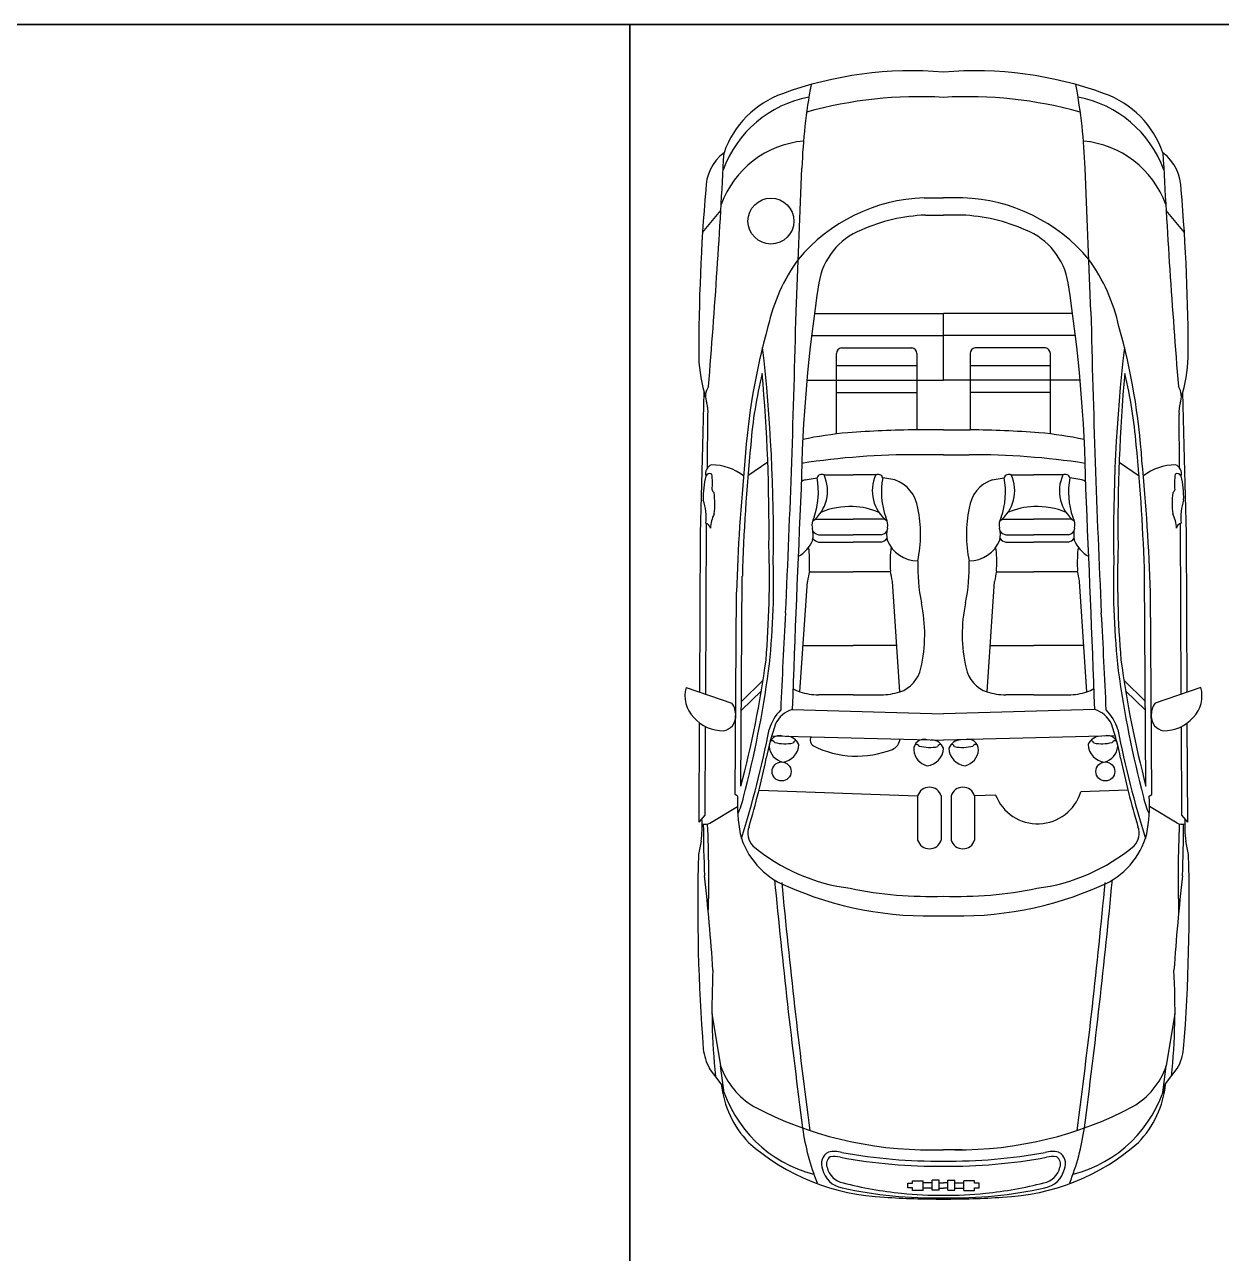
# Model space of a CAD drawing. Header units: inches. Extents: x 478327 to 492265, y -26791 to -22136.
# Drawn here: x 481462.4 to 481646.4, y -22392 to -22203.1 of the extents above; entities that cross this region are included whole.
import ezdxf

# ---------------------------------------------------------------- set-up
doc = ezdxf.new("R2010")
doc.units = ezdxf.units.IN
doc.header["$MEASUREMENT"] = 0
doc.layers.add('ceco.net 92', color=9, linetype='Continuous')
doc.layers.add('Parking', color=7, linetype='Continuous')

msp = doc.modelspace()

# ---------------------------------------------------------------- linework, layer by layer
at = {"layer": 'ceco.net 92', "linetype": 'ByBlock', "ltscale": 0.4}
for p, q in [((481581, -22247.23), (481581.905, -22225.153)), ((481626.325, -22247.23), (481625.42, -22225.153)), ((481600.676, -22229.725), (481603.663, -22229.725)), ((481606.649, -22229.725), (481603.663, -22229.725)), ((481566.631, -22235.041), (481569.441, -22231.661)), ((481600.889, -22232.387), (481603.663, -22232.387)), ((481606.436, -22232.387), (481603.663, -22232.387)), ((481640.694, -22235.041), (481637.885, -22231.661)), ((481583.82, -22247.506), (481603.663, -22247.506)), ((481623.505, -22247.506), (481603.663, -22247.506)), ((481603.663, -22257.766), (481603.663, -22247.506)), ((481583.39, -22250.872), (481603.663, -22250.872)), ((481623.936, -22250.872), (481603.663, -22250.872)), ((481587.231, -22266.035), (481587.231, -22253.645)), ((481587.967, -22252.771), (481598.816, -22252.771)), ((481599.552, -22253.645), (481599.552, -22265.399)), ((481607.773, -22253.645), (481607.773, -22265.399)), ((481619.359, -22252.771), (481608.509, -22252.771)), ((481620.095, -22266.035), (481620.095, -22253.645)), ((481599.552, -22255.54), (481587.231, -22255.54)), ((481620.095, -22255.54), (481607.773, -22255.54)), ((481582.665, -22257.766), (481603.663, -22257.766)), ((481624.661, -22257.766), (481603.663, -22257.766)), ((481566.601, -22269.868), (481566.869, -22259.616)), ((481587.231, -22259.651), (481599.552, -22259.651)), ((481620.095, -22259.651), (481607.773, -22259.651)), ((481640.724, -22269.868), (481640.456, -22259.616)), ((481567.404, -22271.226), (481567.45, -22263.024)), ((481639.922, -22271.226), (481639.876, -22263.024)), ((481603.663, -22265.399), (481599.552, -22265.399)), ((481603.663, -22265.399), (481607.773, -22265.399)), ((481566.309, -22281.32), (481566.601, -22269.868)), ((481573.604, -22272.43), (481576.653, -22270.324)), ((481603.663, -22269.228), (481599.73, -22269.228)), ((481603.663, -22269.228), (481607.595, -22269.228)), ((481633.73, -22272.523), (481630.669, -22270.431)), ((481641.017, -22281.32), (481640.724, -22269.868)), ((481585.298, -22272.329), (481589.762, -22272.329)), ((481593.26, -22272.329), (481589.762, -22272.329)), ((481614.065, -22272.329), (481617.563, -22272.329)), ((481622.027, -22272.329), (481617.563, -22272.329)), ((481582.394, -22273.09), (481584.233, -22272.782)), ((481596.165, -22273.09), (481594.326, -22272.782)), ((481611.161, -22273.09), (481613, -22272.782)), ((481624.931, -22273.09), (481623.093, -22272.782)), ((481567.116, -22306.051), (481567.231, -22279.79)), ((481583.876, -22279.159), (481589.762, -22279.159)), ((481594.682, -22279.159), (481589.762, -22279.159)), ((481612.643, -22279.159), (481617.563, -22279.159)), ((481623.449, -22279.159), (481617.563, -22279.159)), ((481640.21, -22306.051), (481640.094, -22279.79)), ((481566.201, -22305.744), (481566.309, -22281.32)), ((481584.457, -22281.519), (481589.762, -22281.519)), ((481594.101, -22281.519), (481589.762, -22281.519)), ((481613.224, -22281.519), (481617.563, -22281.519)), ((481622.868, -22281.519), (481617.563, -22281.519)), ((481641.124, -22305.744), (481641.017, -22281.32)), ((481584.471, -22282.68), (481589.762, -22282.68)), ((481594.088, -22282.68), (481589.762, -22282.68)), ((481613.238, -22282.68), (481617.563, -22282.68)), ((481622.854, -22282.68), (481617.563, -22282.68)), ((481583.023, -22287.243), (481589.762, -22287.243)), ((481595.536, -22287.243), (481589.762, -22287.243)), ((481611.789, -22287.243), (481617.563, -22287.243)), ((481624.303, -22287.243), (481617.563, -22287.243)), ((481572.532, -22320.21), (481572.743, -22287.89)), ((481581.605, -22305.709), (481582.752, -22288.731)), ((481596.954, -22305.709), (481595.807, -22288.731)), ((481610.372, -22305.709), (481611.519, -22288.731)), ((481625.72, -22305.709), (481624.573, -22288.731)), ((481634.793, -22320.21), (481634.582, -22287.89)), ((481571.648, -22321.454), (481571.859, -22290.355)), ((481635.677, -22321.454), (481635.466, -22290.355)), ((481582.088, -22298.567), (481589.762, -22298.567)), ((481596.471, -22298.567), (481589.762, -22298.567)), ((481610.854, -22298.567), (481617.563, -22298.567)), ((481625.238, -22298.567), (481617.563, -22298.567)), ((481572.617, -22307.163), (481575.933, -22303.893)), ((481634.708, -22307.163), (481631.392, -22303.893)), ((481564.091, -22305.035), (481571.14, -22307.403)), ((481572.609, -22308.51), (481575.672, -22305.513)), ((481589.762, -22306.149), (481584.46, -22306.149)), ((481589.762, -22306.149), (481594.099, -22306.149)), ((481617.563, -22306.149), (481613.227, -22306.149)), ((481617.563, -22306.149), (481622.865, -22306.149)), ((481634.717, -22308.51), (481631.653, -22305.513)), ((481643.235, -22305.035), (481636.186, -22307.403)), ((481580.414, -22308.392), (481603.663, -22309.065)), ((481626.912, -22308.392), (481603.663, -22309.065)), ((481566.113, -22325.716), (481566.181, -22310.469)), ((481641.212, -22325.716), (481641.145, -22310.469)), ((481567.034, -22324.664), (481567.094, -22311.031)), ((481640.292, -22324.664), (481640.232, -22311.031)), ((481577.259, -22312.455), (481603.663, -22313.105)), ((481630.066, -22312.455), (481603.663, -22313.105)), ((481572.02, -22321.748), (481571.648, -22321.454)), ((481575.307, -22320.825), (481599.689, -22321.691)), ((481599.689, -22321.691), (481599.689, -22328.472)), ((481603.301, -22321.691), (481603.301, -22328.472)), ((481604.843, -22321.691), (481604.843, -22328.472)), ((481611.686, -22321.547), (481608.446, -22321.662)), ((481608.455, -22321.691), (481608.455, -22328.472)), ((481632.019, -22320.825), (481624.754, -22321.083)), ((481635.306, -22321.748), (481635.677, -22321.454)), ((481567.76, -22325.873), (481571.997, -22323.319)), ((481639.565, -22325.873), (481635.328, -22323.319)), ((481566.113, -22325.716), (481567.034, -22324.664)), ((481641.212, -22325.716), (481640.292, -22324.664)), ((481568.075, -22355.133), (481569.406, -22363.196)), ((481639.25, -22355.133), (481637.919, -22363.196)), ((481569.953, -22367.345), (481569.406, -22363.196)), ((481637.372, -22367.345), (481637.919, -22363.196)), ((481569.513, -22365.979), (481567.718, -22363.582)), ((481637.813, -22365.979), (481639.607, -22363.582)), ((481600.801, -22376.092), (481603.663, -22376.092)), ((481606.524, -22376.092), (481603.663, -22376.092)), ((481598.197, -22381.959), (481598.197, -22381.214)), ((481598.197, -22381.214), (481598.884, -22381.214)), ((481598.884, -22381.959), (481598.197, -22381.959)), ((481598.884, -22380.876), (481600.537, -22380.876)), ((481598.884, -22381.214), (481598.884, -22380.876)), ((481598.884, -22382.332), (481598.884, -22381.959)), ((481600.537, -22382.332), (481600.537, -22380.876)), ((481601.907, -22381.201), (481600.537, -22381.201)), ((481601.907, -22382.006), (481600.537, -22382.006)), ((481601.907, -22382.322), (481601.907, -22380.772)), ((481603.018, -22380.772), (481601.907, -22380.772)), ((481603.018, -22382.322), (481603.018, -22380.772)), ((481603.018, -22381.201), (481603.663, -22381.201)), ((481603.018, -22382.006), (481603.663, -22382.006)), ((481604.308, -22381.201), (481603.663, -22381.201)), ((481604.308, -22382.006), (481603.663, -22382.006)), ((481604.308, -22382.322), (481604.308, -22380.772)), ((481604.308, -22380.772), (481605.418, -22380.772)), ((481605.418, -22382.322), (481605.418, -22380.772)), ((481605.418, -22381.201), (481606.789, -22381.201)), ((481605.418, -22382.006), (481606.789, -22382.006)), ((481606.789, -22382.332), (481606.789, -22380.876)), ((481608.442, -22380.876), (481606.789, -22380.876)), ((481608.442, -22381.214), (481608.442, -22380.876)), ((481609.129, -22381.214), (481608.442, -22381.214)), ((481608.442, -22381.959), (481609.129, -22381.959)), ((481608.442, -22382.332), (481608.442, -22381.959)), ((481609.129, -22381.959), (481609.129, -22381.214)), ((481600.537, -22382.332), (481598.884, -22382.332)), ((481603.018, -22382.322), (481601.907, -22382.322)), ((481604.308, -22382.322), (481605.418, -22382.322)), ((481606.789, -22382.332), (481608.442, -22382.332))]:
    msp.add_line(p, q, dxfattribs=at)
for centre, radius in [((481577.142, -22233.302), 3.53), ((481578.781, -22317.928), 1.46), ((481628.544, -22317.928), 1.46)]:
    msp.add_circle(centre, radius, dxfattribs=at)
for centre, radius, start, end in [((481598.784, -22267.923), 57.733, 85.15275, 110.11772), ((481608.541, -22267.923), 57.733, 69.88228, 94.84725), ((481583.916, -22227.652), 14.806, 109.69244, 160.85492), ((481664.843, -22227.778), 82.98, 169.24931, 178.18705), ((481542.482, -22227.778), 82.98, 1.81295, 10.75069), ((481623.409, -22227.652), 14.806, 19.14508, 70.30756), ((481586.204, -22231.402), 17.462, 100.65667, 160.05637), ((481599.95, -22278.445), 64.267, 86.68831, 105.63873), ((481607.375, -22278.445), 64.267, 74.36127, 93.31169), ((481621.121, -22231.402), 17.462, 19.94363, 79.34333), ((481583.486, -22235.838), 14.893, 95.18545, 159.95994), ((481623.839, -22235.838), 14.893, 20.04006, 84.81455), ((481574.347, -22228.525), 7.234, 127.64394, 179.74125), ((480351.74, -22160.187), 1219.797, 355.366428, 357.057854), ((482855.586, -22160.187), 1219.797, 182.942146, 184.633572), ((481632.978, -22228.525), 7.234, 0.25875, 52.35606), ((481871.531, -22254.181), 305.5, 175.17651, 180.02156), ((481335.795, -22254.181), 305.5, 359.97844, 4.82349), ((481601.615, -22256.144), 26.436, 92.03429, 140.11434), ((481605.711, -22256.144), 26.436, 39.88566, 87.96571), ((481601.865, -22259.014), 26.645, 92.09839, 114.04365), ((481605.46, -22259.014), 26.645, 65.95635, 87.90161), ((481594.903, -22244.462), 10.527, 111.71014, 170.89698), ((481612.422, -22244.462), 10.527, 9.10302, 68.28986), ((481603.579, -22255.396), 27.524, 143.93427, 167.70684), ((481603.747, -22255.396), 27.524, 12.29316, 36.06573), ((481810.853, -22278.273), 229.108, 171.09195, 179.03344), ((481396.472, -22278.273), 229.108, 0.96656, 8.90805), ((479647.167, -22203.5), 1934.327, 357.33196, 358.704602), ((483560.158, -22203.5), 1934.327, 181.295398, 182.66804), ((481674.104, -22276.863), 101.178, 164.33052, 176.21711), ((481533.222, -22276.863), 101.178, 3.78289, 15.66948), ((481327.184, -22281.626), 250.334, 359.066, 6.6276), ((481588.132, -22253.657), 0.901, 100.52916, 179.26727), ((481598.651, -22253.657), 0.901, 0.73273, 79.47084), ((481608.674, -22253.657), 0.901, 100.52916, 179.26727), ((481619.194, -22253.657), 0.901, 0.73273, 79.47084), ((481880.142, -22281.626), 250.334, 173.3724, 180.934), ((481589.922, -22253.257), 23.913, 182.48827, 197.29565), ((481617.404, -22253.257), 23.913, 342.70435, 357.51173), ((481642.81, -22273.152), 68.994, 166.23059, 175.48677), ((481304.62, -22280.582), 272.226, 359.43889, 5.02657), ((481902.705, -22280.582), 272.226, 174.97343, 180.56111), ((481564.515, -22273.152), 68.994, 4.51323, 13.76941), ((481569.791, -22260.24), 2.704, 145.96272, 202.84642), ((481637.534, -22260.24), 2.704, 337.15358, 34.03728), ((481562.412, -22262.588), 5.056, 355.05314, 14.87788), ((481644.913, -22262.588), 5.056, 165.12212, 184.94686), ((481595.451, -22333.554), 68.017, 95.45938, 101.38089), ((481601.801, -22443.954), 178.569, 90.72142, 94.11726), ((481605.525, -22443.954), 178.569, 85.88274, 89.27858), ((481611.875, -22333.554), 68.017, 78.61911, 84.54062), ((481863.166, -22296.298), 290.544, 174.35585, 178.34187), ((481344.16, -22296.298), 290.544, 1.65813, 5.64415), ((481568.552, -22272.161), 1.481, 111.72869, 193.40795), ((481567.966, -22278.852), 8.066, 52.04383, 89.73319), ((481862.281, -22298.762), 290.544, 174.35585, 178.34187), ((481599.252, -22383.593), 114.366, 89.76048, 98.73939), ((481608.073, -22383.593), 114.366, 81.26061, 90.23952), ((481345.044, -22298.762), 290.544, 1.65813, 5.64415), ((481639.359, -22278.852), 8.066, 90.26681, 127.95617), ((481638.773, -22272.161), 1.481, 346.59205, 68.27131), ((481580.105, -22275.652), 13.369, 166.3848, 182.31568), ((481567.734, -22272.842), 0.708, 65.20591, 151.60733), ((481560.273, -22273.629), 7.889, 352.58524, 10.44837), ((481580.005, -22274.79), 5.838, 307.07267, 24.92882), ((481584.951, -22272.992), 0.748, 62.31818, 163.66705), ((481598.554, -22274.79), 5.838, 155.07118, 232.92733), ((481593.608, -22272.992), 0.748, 16.33295, 117.68182), ((481608.771, -22274.79), 5.838, 307.07267, 24.92882), ((481613.718, -22272.992), 0.748, 62.31818, 163.66705), ((481627.321, -22274.79), 5.838, 155.07118, 232.92733), ((481622.375, -22272.992), 0.748, 16.33295, 117.68182), ((481647.052, -22273.629), 7.889, 169.55163, 187.41476), ((481639.591, -22272.842), 0.708, 28.39267, 114.79409), ((481627.221, -22275.652), 13.369, 357.68432, 13.6152), ((485385.137, -22444.088), 3807.142, 177.445559, 177.95741), ((481584.137, -22278.153), 5.354, 109.00232, 115.90523), ((481572.65, -22274.963), 11.787, 340.80124, 10.66299), ((481605.909, -22274.963), 11.787, 169.33701, 199.19876), ((481594.421, -22278.153), 5.354, 7.61599, 70.99768), ((481612.904, -22278.153), 5.354, 109.00232, 172.38401), ((481601.416, -22274.963), 11.787, 340.80124, 10.66299), ((481634.676, -22274.963), 11.787, 169.33701, 199.19876), ((481623.188, -22278.153), 5.354, 64.09477, 70.99768), ((477822.189, -22444.088), 3807.142, 2.04259, 2.554441), ((481558.335, -22278.936), 8.848, 354.60527, 18.06689), ((481569.306, -22274.124), 1.318, 203.40773, 226.84543), ((481556.949, -22276.713), 11.57, 352.10007, 8.08579), ((481650.376, -22276.713), 11.57, 171.91421, 187.89993), ((481638.02, -22274.124), 1.318, 313.15457, 336.59227), ((481648.991, -22278.936), 8.848, 161.93311, 185.39473), ((481573.244, -22280.728), 5.409, 153.3599, 177.98376), ((481589.171, -22288.138), 10.943, 86.90139, 113.46232), ((481589.388, -22288.138), 10.943, 66.53768, 88.03929), ((481580.417, -22281.464), 19.725, 348.03706, 11.76209), ((481626.909, -22281.464), 19.725, 168.23791, 191.96294), ((481617.937, -22288.138), 10.943, 91.96071, 113.46232), ((481618.155, -22288.138), 10.943, 66.53768, 93.09861), ((481634.081, -22280.728), 5.409, 2.01624, 26.6401), ((481566.972, -22280.622), 0.871, 5.53786, 78.62825), ((481585.727, -22280.019), 2.276, 148.76482, 192.67953), ((481592.832, -22280.019), 2.276, 347.32047, 31.23518), ((481614.494, -22280.019), 2.276, 148.76482, 192.67953), ((481621.599, -22280.019), 2.276, 347.32047, 31.23518), ((481640.354, -22280.622), 0.871, 101.37175, 174.46214), ((481579.664, -22281.547), 3.977, 348.05537, 14.98799), ((481584.864, -22281.112), 1.616, 218.5437, 255.91125), ((481584.631, -22280.267), 1.264, 215.66924, 262.09406), ((481593.694, -22281.112), 1.616, 284.08875, 321.4563), ((481593.927, -22280.267), 1.264, 277.90594, 324.33076), ((481598.894, -22281.547), 3.977, 165.01201, 191.94463), ((481608.431, -22281.547), 3.977, 348.05537, 14.98799), ((481613.631, -22281.112), 1.616, 218.5437, 255.91125), ((481613.398, -22280.267), 1.264, 215.66924, 262.09406), ((481622.461, -22281.112), 1.616, 284.08875, 321.4563), ((481622.694, -22280.267), 1.264, 277.90594, 324.33076), ((481627.661, -22281.547), 3.977, 165.01201, 191.94463), ((481420.4, -22288.037), 156.507, 355.3262, 1.75351), ((481578.802, -22280.411), 5.142, 299.38487, 337.60254), ((481582.454, -22283.907), 0.553, 5.14732, 40.39237), ((481562.862, -22285.756), 20.232, 356.15266, 5.38676), ((481599.757, -22280.411), 5.142, 202.39746, 269.5168), ((481615.696, -22285.756), 20.232, 174.61324, 183.84734), ((481596.104, -22283.907), 0.553, 139.60763, 174.85268), ((481607.568, -22280.411), 5.142, 270.4832, 337.60254), ((481611.221, -22283.907), 0.553, 5.14732, 40.39237), ((481591.629, -22285.756), 20.232, 356.15266, 5.38676), ((481628.524, -22280.411), 5.142, 202.39746, 240.61513), ((481644.463, -22285.756), 20.232, 174.61324, 183.84734), ((481624.871, -22283.907), 0.553, 139.60763, 174.85268), ((481786.926, -22288.037), 156.507, 178.24649, 184.6738), ((481463.968, -22289.337), 113.574, 353.3728, 1.83178), ((481628.986, -22286.314), 29.282, 178.51118, 191.19139), ((481578.339, -22286.314), 29.282, 348.80861, 1.48882), ((481743.357, -22289.337), 113.574, 178.16822, 186.6272), ((481626.18, -22295.858), 44.009, 168.54011, 170.6809), ((481552.378, -22295.858), 44.009, 9.3191, 11.45989), ((481654.947, -22295.858), 44.009, 168.54011, 170.6809), ((481581.145, -22295.858), 44.009, 9.3191, 11.45989), ((481577.992, -22296.838), 22.789, 346.79516, 12.26599), ((481629.333, -22296.838), 22.789, 167.73401, 193.20484), ((482571.064, -22351.443), 993.355, 176.658433, 177.52077), ((480636.261, -22351.443), 993.355, 2.47923, 3.341567), ((481414.472, -22278.756), 163.406, 345.30416, 352.25067), ((481792.853, -22278.756), 163.406, 187.74933, 194.69584), ((481414.87, -22280.411), 163.406, 345.30416, 352.25067), ((481595.319, -22301.02), 4.966, 289.21899, 348.09574), ((481612.007, -22301.02), 4.966, 191.90426, 250.78101), ((481792.455, -22280.411), 163.406, 187.74933, 194.69584), ((481568.73, -22306.298), 4.808, 164.76894, 223.8838), ((481583.24, -22301.02), 4.966, 236.92574, 250.78101), ((481584.676, -22295.252), 10.899, 253.6324, 268.86244), ((481593.882, -22295.252), 10.899, 271.13756, 286.3676), ((481613.443, -22295.252), 10.899, 253.6324, 268.86244), ((481622.649, -22295.252), 10.899, 271.13756, 286.3676), ((481624.085, -22301.02), 4.966, 289.21899, 303.07426), ((481638.595, -22306.298), 4.808, 316.1162, 15.23106), ((481568.582, -22309.226), 3.141, 356.29886, 35.47946), ((481583.963, -22313.644), 7.422, 135.83634, 162.83141), ((481581.621, -22312.369), 4.156, 106.88341, 155.18378), ((481625.705, -22312.369), 4.156, 24.81622, 73.11659), ((481623.363, -22313.644), 7.422, 17.16859, 44.16366), ((481638.743, -22309.226), 3.141, 144.52054, 183.70114), ((481569.824, -22305.571), 6.105, 221.68517, 270.51511), ((481569.474, -22309.47), 2.243, 280.40611, 1.053), ((481637.852, -22309.47), 2.243, 178.947, 259.59389), ((481637.501, -22305.571), 6.105, 269.48489, 318.31483), ((481412.866, -22278.856), 167.214, 342.81814, 348.75861), ((481611.881, -22322.593), 36.076, 160.62543, 169.30402), ((481595.444, -22322.593), 36.076, 10.69598, 19.37457), ((481794.459, -22278.856), 167.214, 191.24139, 197.18186), ((481578.437, -22313.97), 1.559, 72.20232, 183.84928), ((481579.536, -22313.892), 2.662, 183.93876, 256.434), ((481577.29, -22313.714), 0.5, 30.33022, 120.42504), ((481579.33, -22307.443), 6.23, 255.03428, 281.46801), ((481578.634, -22313.689), 2.803, 275.68448, 357.66603), ((481579.467, -22314.636), 2.138, 22.91467, 86.83422), ((481580.988, -22313.652), 0.432, 78.35564, 166.14579), ((481584.27, -22313.093), 1.085, 152.15776, 236.48685), ((481590.333, -22300.664), 14.906, 243.45042, 291.5249), ((481595.155, -22312.84), 1.81, 290.94803, 357.37538), ((481600.664, -22314.527), 1.559, 72.20232, 183.84928), ((481599.517, -22314.271), 0.5, 30.33022, 120.42504), ((481601.557, -22308), 6.23, 255.03428, 281.46801), ((481601.694, -22315.193), 2.138, 22.91467, 86.83422), ((481603.215, -22314.209), 0.432, 78.35564, 166.14579), ((481606.45, -22315.193), 2.138, 93.16578, 157.08533), ((481604.928, -22314.209), 0.432, 13.85421, 101.64436), ((481606.586, -22308), 6.23, 258.53199, 284.96572), ((481607.479, -22314.527), 1.559, 356.15072, 107.79768), ((481608.626, -22314.271), 0.5, 59.57496, 149.66978), ((481627.859, -22314.636), 2.138, 93.16578, 157.08533), ((481628.691, -22313.689), 2.803, 182.33397, 264.31552), ((481626.337, -22313.652), 0.432, 13.85421, 101.64436), ((481627.995, -22307.443), 6.23, 258.53199, 284.96572), ((481628.888, -22313.97), 1.559, 356.15072, 107.79768), ((481627.789, -22313.892), 2.662, 283.566, 356.06124), ((481630.035, -22313.714), 0.5, 59.57496, 149.66978), ((481455.053, -22290.768), 123.953, 343.28472, 348.3031), ((481601.764, -22314.449), 2.662, 183.93876, 256.434), ((481600.862, -22314.247), 2.803, 275.68448, 357.66603), ((481607.282, -22314.247), 2.803, 182.33397, 264.31552), ((481606.38, -22314.449), 2.662, 283.566, 356.06124), ((481752.273, -22290.768), 123.953, 191.6969, 196.71528), ((481598.572, -22322.917), 26.578, 177.47914, 190.01312), ((481601.495, -22322.238), 1.887, 16.85135, 163.14865), ((481606.649, -22322.238), 1.887, 16.85135, 163.14865), ((481618.14, -22319.057), 6.918, 201.09797, 342.96703), ((481608.753, -22322.917), 26.578, 349.98688, 2.52086), ((481563.742, -22320.103), 9.356, 332.45443, 349.14344), ((481643.584, -22320.103), 9.356, 190.85656, 207.54557), ((481551.254, -22326.277), 15.324, 351.12075, 3.93374), ((481656.072, -22326.277), 15.324, 176.06626, 188.87925), ((481567.044, -22324.523), 1.528, 252.13324, 297.96287), ((481744.758, -22325.936), 178.01, 180.02762, 182.58587), ((481382.589, -22334.211), 185.002, 358.32591, 2.54173), ((481576.361, -22327.44), 2.786, 158.49285, 223.67181), ((481630.965, -22327.44), 2.786, 316.32819, 21.50715), ((481640.281, -22324.523), 1.528, 242.03713, 287.86676), ((481824.736, -22334.211), 185.002, 177.45827, 181.67409), ((481462.568, -22325.936), 178.01, 357.41413, 359.97238), ((481688.004, -22353.789), 124.182, 168.31696, 169.27633), ((481583.991, -22324.375), 12.016, 195.26427, 247.48874), ((481592.865, -22307.28), 28.821, 230.016, 262.94144), ((481601.495, -22327.925), 1.887, 196.85135, 343.14865), ((481606.649, -22327.925), 1.887, 196.85135, 343.14865), ((481614.46, -22307.28), 28.821, 277.05856, 309.984), ((481623.334, -22324.375), 12.016, 292.51126, 344.73573), ((481519.322, -22353.789), 124.182, 10.72367, 11.68304), ((481849.953, -22338.479), 284.069, 178.42713, 184.46091), ((481357.373, -22338.479), 284.069, 355.53909, 1.57287), ((481238.616, -22370.714), 330.364, 3.85539, 6.38619), ((482631.146, -22235.051), 1058.14, 185.399043, 187.476572), ((482632.248, -22235.432), 1058.14, 185.399043, 187.476572), ((480575.078, -22235.432), 1058.14, 352.523428, 354.600957), ((480576.179, -22235.051), 1058.14, 352.523428, 354.600957), ((481968.71, -22370.714), 330.364, 173.61381, 176.14461), ((481601.424, -22285.849), 54.298, 246.05932, 272.36308), ((481601.545, -22277.31), 59.834, 258.21425, 272.02841), ((481605.901, -22285.849), 54.298, 267.63692, 293.94068), ((481605.781, -22277.31), 59.834, 267.97159, 281.78575), ((481670.543, -22354.235), 102.471, 176.79197, 185.90713), ((481536.783, -22354.235), 102.471, 354.09287, 3.20803), ((481574.141, -22359.84), 7.434, 185.66221, 210.2237), ((481633.184, -22359.84), 7.434, 329.7763, 354.33779), ((481580.492, -22359.34), 11.737, 199.18151, 239.49174), ((481626.833, -22359.34), 11.737, 300.50826, 340.81849), ((481588.689, -22360.548), 19.93, 195.81321, 255.6258), ((481584.897, -22364.306), 15.475, 186.20744, 223.5744), ((481618.637, -22360.548), 19.93, 284.3742, 344.18679), ((481622.429, -22364.306), 15.475, 316.4256, 353.79256), ((481601.37, -22318.564), 57.531, 242.19458, 270.56655), ((481605.955, -22318.564), 57.531, 269.43345, 297.80542), ((481618.365, -22367.628), 36.72, 187.99848, 201.69584), ((481588.96, -22367.628), 36.72, 338.30416, 352.00152), ((481596.069, -22349.542), 33.879, 228.64673, 267.5204), ((481586.956, -22378.249), 2.058, 118.73904, 203.69766), ((481586.828, -22380.791), 4.431, 74.32597, 101.20713), ((481602.988, -22292.191), 85.651, 259.93888, 270.45112), ((481604.337, -22292.191), 85.651, 269.54888, 280.06112), ((481611.256, -22349.542), 33.879, 272.4796, 311.35327), ((481620.497, -22380.791), 4.431, 78.79287, 105.67403), ((481620.369, -22378.249), 2.058, 336.30234, 61.26096), ((481587.074, -22378.289), 1.399, 126.9791, 200.10977), ((481586.776, -22381.978), 4.838, 77.37067, 96.4487), ((481602.795, -22295.798), 82.822, 259.59217, 270.59998), ((481604.53, -22295.798), 82.822, 269.40002, 280.40783), ((481620.55, -22381.978), 4.838, 83.5513, 102.62933), ((481620.252, -22378.289), 1.399, 339.89023, 53.0209), ((481588.745, -22378.229), 3.769, 192.98374, 260.03324), ((481588.808, -22378.107), 3.119, 192.26344, 259.28831), ((481618.518, -22378.107), 3.119, 280.71169, 347.73656), ((481618.58, -22378.229), 3.769, 279.96676, 347.01626), ((481602.271, -22318.319), 65.183, 257.43687, 271.22341), ((481602.343, -22327.464), 55.531, 255.27504, 264.71184), ((481605.054, -22318.319), 65.183, 268.77659, 282.56313), ((481604.982, -22327.464), 55.531, 275.28816, 284.72496), ((481603.056, -22255.587), 128.081, 266.21618, 270.27153), ((481602.296, -22342.928), 40.153, 262.74404, 271.95013), ((481605.029, -22342.928), 40.153, 268.04987, 277.25596), ((481604.27, -22255.587), 128.081, 269.72847, 273.78382)]:
    msp.add_arc(centre, radius, start, end, dxfattribs=at)
at = {"layer": 'Parking'}
for p, q in [((481555.447, -22203.088), (481455.147, -22203.088)), ((481455.147, -22203.088), (481555.447, -22203.088)), ((481555.447, -22203.088), (481455.147, -22203.088)), ((481455.147, -22203.088), (481555.447, -22203.088)), ((481655.747, -22203.088), (481555.447, -22203.088)), ((481555.447, -22203.088), (481555.447, -22395.888)), ((481555.447, -22203.088), (481655.747, -22203.088)), ((481555.447, -22203.088), (481555.447, -22395.888)), ((481555.447, -22395.888), (481555.447, -22203.088)), ((481555.447, -22203.088), (481555.447, -22395.888)), ((481655.747, -22203.088), (481555.447, -22203.088)), ((481555.447, -22203.088), (481555.447, -22395.888)), ((481555.447, -22203.088), (481655.747, -22203.088)), ((481555.447, -22203.088), (481555.447, -22395.888)), ((481555.447, -22395.888), (481555.447, -22203.088)), ((481555.447, -22203.088), (481555.447, -22395.888)), ((481655.747, -22203.088), (481555.447, -22203.088)), ((481555.447, -22203.088), (481555.447, -22395.888)), ((481555.447, -22203.088), (481655.747, -22203.088))]:
    msp.add_line(p, q, dxfattribs=at)

doc.saveas('drawing.dxf')
